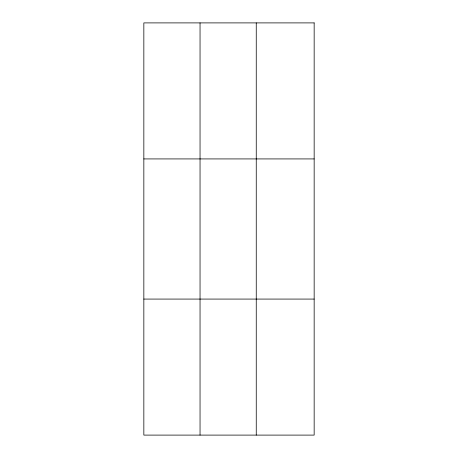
<?xml version="1.0" encoding="UTF-8"?>
<svg xmlns="http://www.w3.org/2000/svg" width="458" height="458" viewBox="0 0 458 458"><rect width="100%" height="100%" fill="white"/><g stroke="black" fill="none" stroke-linecap="round" stroke-linejoin="round"><path stroke-width="0.69" d="M200.043 435.1L200.043 22.9M256.251 435.1L256.251 22.9M143.841 158.926L314.159 158.926M143.841 299.074L314.159 299.074M314.159 22.9L314.159 435.1L143.841 435.1L143.841 22.9L314.159 22.9"/></g></svg>
